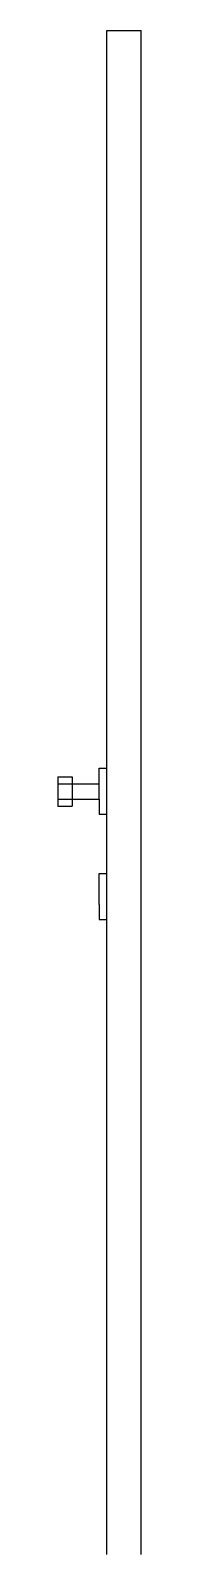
# Model space of a CAD drawing. Header units: millimetres. Extents: x -34406 to 2004, y -1078 to 14557.
# Drawn here: x -1797.8 to -1786.8, y -459.1 to -259.1 of the extents above; entities that cross this region are included whole.
import ezdxf

# ---------------------------------------------------------------- set-up
doc = ezdxf.new("R2010")
doc.units = ezdxf.units.MM
doc.header["$LTSCALE"] = 0.5
doc.layers.add('A-DOOR-FULL', color=181, linetype='Continuous')

msp = doc.modelspace()

# ---------------------------------------------------------------- linework, layer by layer
at = {"layer": 'A-DOOR-FULL'}
for p, q in [((-1791.34, -459.06), (-1791.34, -259.06)), ((-1791.34, -259.06), (-1786.84, -259.06)), ((-1786.84, -459.06), (-1786.84, -259.06)), ((-1792.34, -359.92), (-1792.34, -355.85)), ((-1792.34, -355.85), (-1791.34, -355.85)), ((-1797.76, -356.99), (-1795.87, -356.99)), ((-1797.76, -356.99), (-1795.87, -356.99)), ((-1797.76, -356.99), (-1797.76, -360.86)), ((-1797.76, -357.92), (-1792.38, -357.92)), ((-1795.87, -356.99), (-1795.87, -360.86)), ((-1797.76, -359.92), (-1792.36, -359.92)), ((-1792.34, -359.92), (-1792.34, -361.92)), ((-1797.76, -360.86), (-1795.87, -360.86)), ((-1792.34, -361.92), (-1791.34, -361.92)), ((-1792.34, -373.74), (-1792.34, -369.67)), ((-1792.34, -369.67), (-1791.34, -369.67)), ((-1792.34, -373.74), (-1792.34, -375.74)), ((-1792.34, -375.74), (-1791.34, -375.74))]:
    msp.add_line(p, q, dxfattribs=at)

doc.saveas('drawing.dxf')
